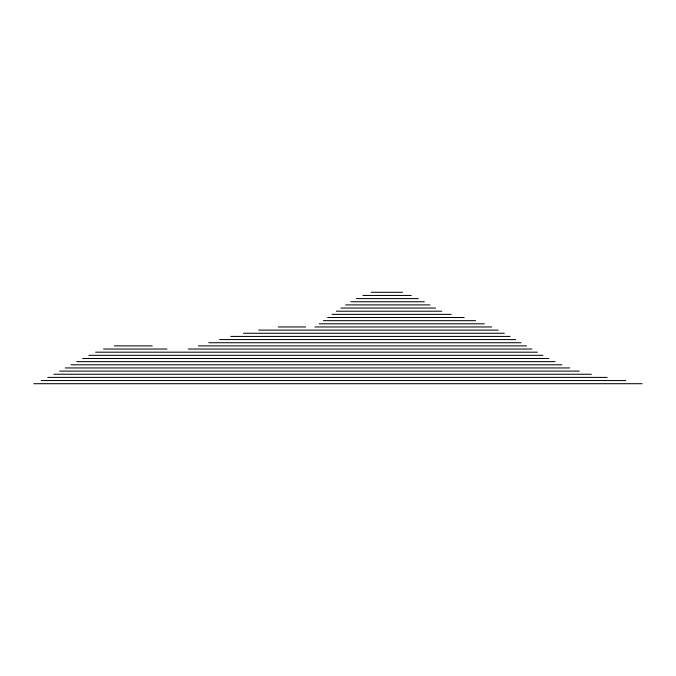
<?xml version="1.0" encoding="UTF-8"?>
<svg xmlns="http://www.w3.org/2000/svg" width="676" height="676" viewBox="0 0 676 676"><rect width="100%" height="100%" fill="white"/><g stroke="black" fill="none" stroke-linecap="round" stroke-linejoin="round"><path stroke-width="1.01" d="M371.276 292.294L402.499 292.294M362.877 295.446L411.278 295.446M356.387 298.598L418.199 298.598M350.776 301.75L424.283 301.75M345.673 304.901L429.961 304.901M340.881 308.053L435.547 308.053M336.344 311.205L441.808 311.205M331.967 314.357L451.12 314.357M327.666 317.509L464.167 317.509M323.415 320.661L475.524 320.661M319.19 323.812L484.261 323.812M278.275 326.964L305.653 326.964M314.915 326.964L491.646 326.964M258.714 330.116L498.195 330.116M243.436 333.268L504.321 333.268M230.82 336.42L510.101 336.42M219.573 339.58L515.661 339.58M208.783 342.732L521.103 342.732M114.32 345.884L152.227 345.884M198.448 345.884L526.486 345.884M103.572 349.036L166.947 349.036M188.291 349.036L531.877 349.036M95.654 352.188L537.344 352.188M88.852 355.339L542.946 355.339M82.616 358.491L548.794 358.491M76.718 361.643L555.013 361.643M70.997 364.795L561.84 364.795M65.352 367.947L569.691 367.947M59.682 371.099L579.247 371.099M53.86 374.25L591.365 374.25M47.776 377.402L607.175 377.402M41.219 380.554L625.706 380.554M33.8 383.706L642.124 383.706"/></g></svg>
